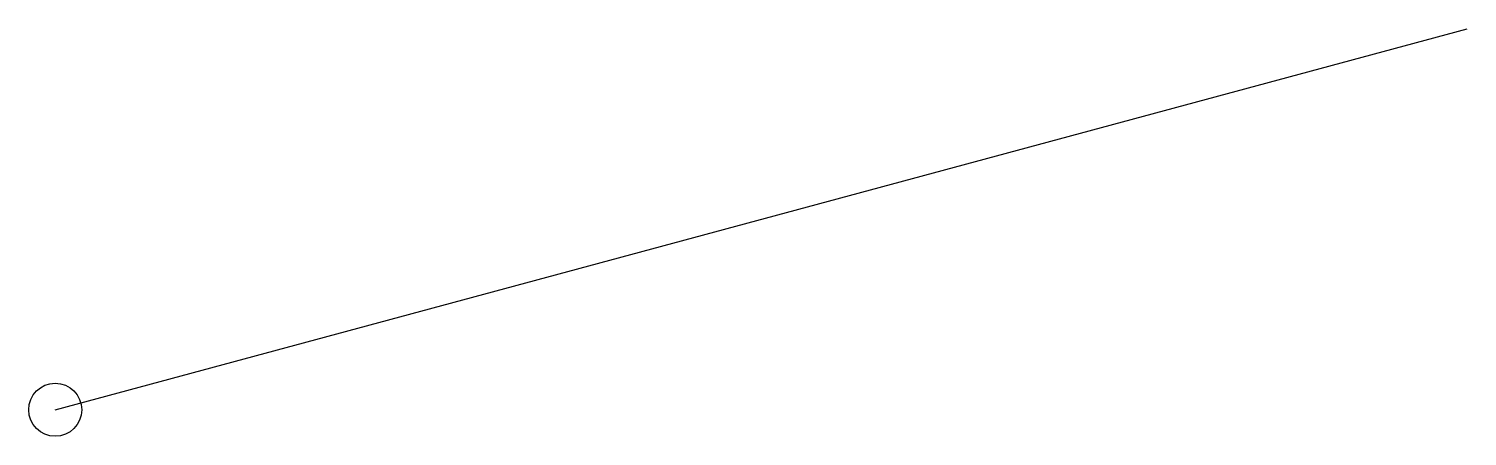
# Model space of a CAD drawing. Header units: millimetres. Extents: x 1398 to 3027, y 1244 to 1705.
import ezdxf

# ---------------------------------------------------------------- set-up
doc = ezdxf.new("R2010")
doc.units = ezdxf.units.MM

msp = doc.modelspace()

# ---------------------------------------------------------------- linework, layer by layer
msp.add_line((1428, 1273.9), (3026.6, 1705))
msp.add_circle((1428, 1273.9), 30)

doc.saveas('drawing.dxf')
